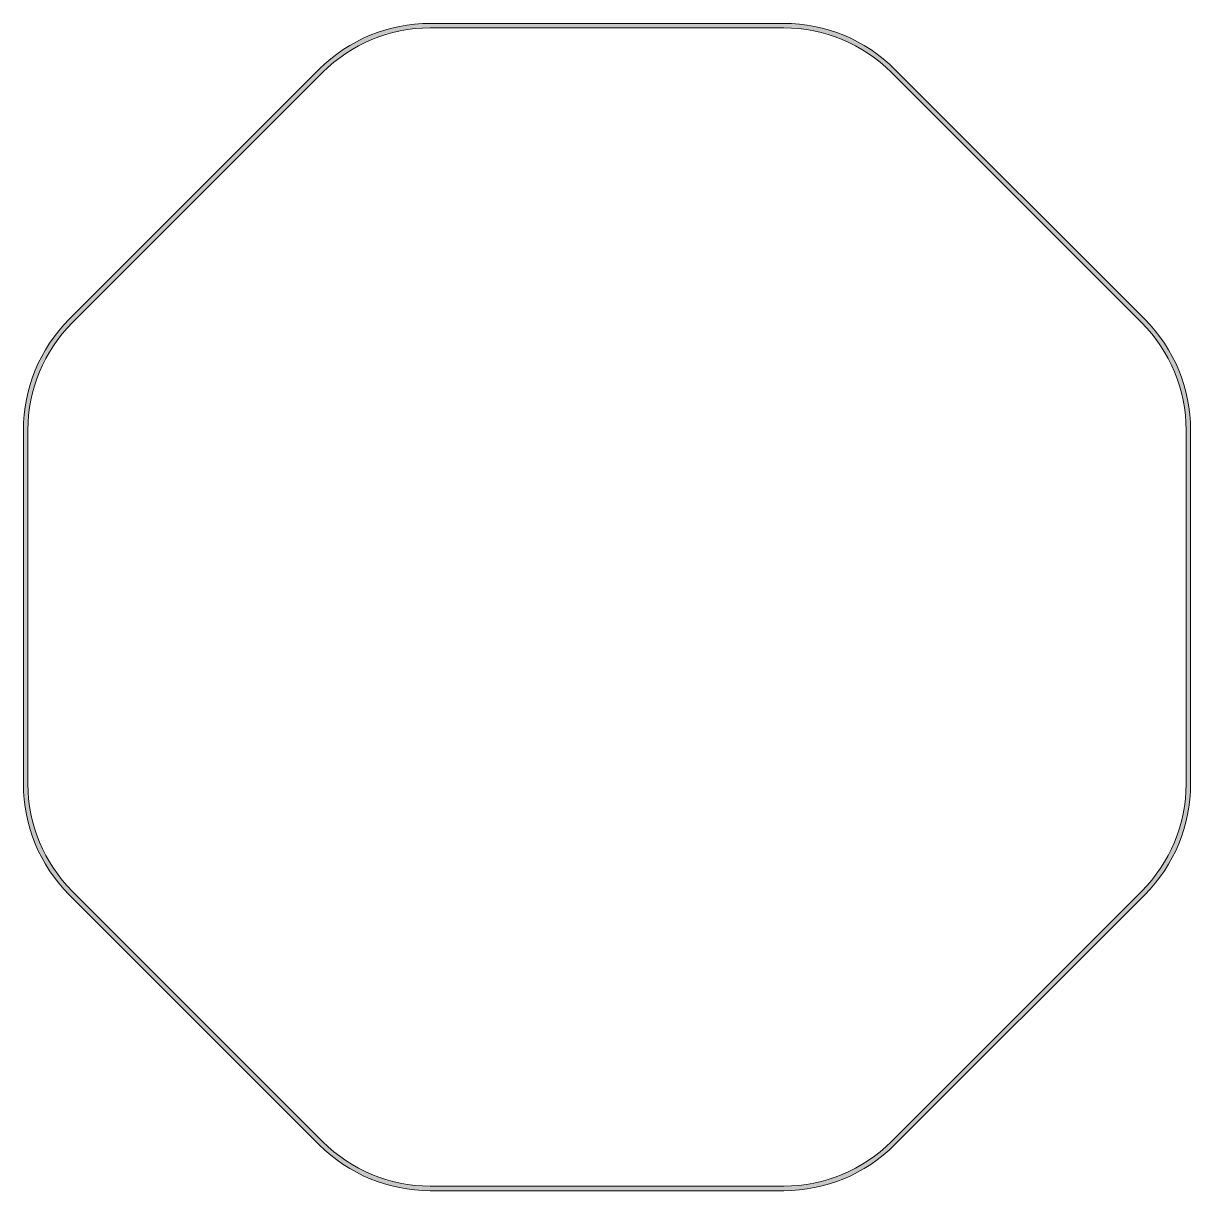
# Model space of a CAD drawing. Header units: millimetres. Extents: x 36.4 to 71.4, y -171 to -136.
import ezdxf

# ---------------------------------------------------------------- set-up
doc = ezdxf.new("R2010")
doc.units = ezdxf.units.MM
doc.header["$MEASUREMENT"] = 0
doc.layers.add('Capa 1', color=7, linetype='Continuous', lineweight=0)

msp = doc.modelspace()

# ---------------------------------------------------------------- hatches: boundary and pattern name
at = {"layer": 'Capa 1', "true_color": 0x696359, "transparency": 33554687}
h = msp.add_hatch(color=251, dxfattribs=at)
h.dxf.hatch_style = 2
edge = h.paths.add_edge_path()
edge.add_spline(control_points=[(48.602, -136.173), (47.383, -136.173), (46.237, -136.648), (45.375, -137.51), (45.375, -137.51), (37.877, -145.007), (37.877, -145.007), (37.015, -145.87), (36.54, -147.016), (36.54, -148.235), (36.54, -148.235), (36.54, -158.838), (36.54, -158.838), (36.54, -160.057), (37.015, -161.203), (37.877, -162.066), (37.877, -162.066), (45.375, -169.563), (45.375, -169.563), (46.237, -170.425), (47.383, -170.9), (48.602, -170.9), (48.602, -170.9), (59.205, -170.9), (59.205, -170.9), (60.425, -170.9), (61.571, -170.425), (62.433, -169.563), (62.433, -169.563), (69.931, -162.066), (69.931, -162.066), (70.793, -161.203), (71.267, -160.057), (71.267, -158.838), (71.267, -158.838), (71.267, -148.235), (71.267, -148.235), (71.267, -147.016), (70.793, -145.87), (69.931, -145.007), (69.931, -145.007), (62.433, -137.51), (62.433, -137.51), (61.571, -136.648), (60.425, -136.173), (59.205, -136.173), (59.205, -136.173), (48.602, -136.173), (48.602, -136.173)], knot_values=[0, 0, 0, 0, 1, 1, 1, 2, 2, 2, 3, 3, 3, 4, 4, 4, 5, 5, 5, 6, 6, 6, 7, 7, 7, 8, 8, 8, 9, 9, 9, 10, 10, 10, 11, 11, 11, 12, 12, 12, 13, 13, 13, 14, 14, 14, 15, 15, 15, 16, 16, 16, 16], degree=3, periodic=0)
edge = h.paths.add_edge_path()
edge.add_spline(control_points=[(59.205, -171.037), (59.205, -171.037), (48.602, -171.037), (48.602, -171.037), (47.347, -171.037), (46.166, -170.548), (45.278, -169.66), (45.278, -169.66), (37.781, -162.162), (37.781, -162.162), (36.893, -161.274), (36.404, -160.094), (36.404, -158.838), (36.404, -158.838), (36.404, -148.235), (36.404, -148.235), (36.404, -146.979), (36.893, -145.799), (37.781, -144.911), (37.781, -144.911), (45.278, -137.413), (45.278, -137.413), (46.166, -136.526), (47.347, -136.037), (48.602, -136.037), (48.602, -136.037), (59.205, -136.037), (59.205, -136.037), (60.461, -136.037), (61.642, -136.526), (62.529, -137.413), (62.529, -137.413), (70.027, -144.911), (70.027, -144.911), (70.915, -145.799), (71.404, -146.979), (71.404, -148.235), (71.404, -148.235), (71.404, -158.838), (71.404, -158.838), (71.404, -160.094), (70.915, -161.274), (70.027, -162.162), (70.027, -162.162), (62.529, -169.66), (62.529, -169.66), (61.642, -170.548), (60.461, -171.037), (59.205, -171.037)], knot_values=[0, 0, 0, 0, 1, 1, 1, 2, 2, 2, 3, 3, 3, 4, 4, 4, 5, 5, 5, 6, 6, 6, 7, 7, 7, 8, 8, 8, 9, 9, 9, 10, 10, 10, 11, 11, 11, 12, 12, 12, 13, 13, 13, 14, 14, 14, 15, 15, 15, 16, 16, 16, 16], degree=3, periodic=0)

# ---------------------------------------------------------------- linework, layer by layer
at = {"layer": 'Capa 1'}
for points in [[(59.205, -171.037), (59.205, -171.037), (48.602, -171.037), (48.602, -171.037), (47.347, -171.037), (46.166, -170.548), (45.278, -169.66), (45.278, -169.66), (37.781, -162.162), (37.781, -162.162), (36.893, -161.274), (36.404, -160.094), (36.404, -158.838), (36.404, -158.838), (36.404, -148.235), (36.404, -148.235), (36.404, -146.979), (36.893, -145.799), (37.781, -144.911), (37.781, -144.911), (45.278, -137.413), (45.278, -137.413), (46.166, -136.526), (47.347, -136.037), (48.602, -136.037), (48.602, -136.037), (59.205, -136.037), (59.205, -136.037), (60.461, -136.037), (61.642, -136.526), (62.529, -137.413), (62.529, -137.413), (70.027, -144.911), (70.027, -144.911), (70.915, -145.799), (71.404, -146.979), (71.404, -148.235), (71.404, -148.235), (71.404, -158.838), (71.404, -158.838), (71.404, -160.094), (70.915, -161.274), (70.027, -162.162), (70.027, -162.162), (62.529, -169.66), (62.529, -169.66), (61.642, -170.548), (60.461, -171.037), (59.205, -171.037)], [(48.602, -136.173), (47.383, -136.173), (46.237, -136.648), (45.375, -137.51), (45.375, -137.51), (37.877, -145.007), (37.877, -145.007), (37.015, -145.87), (36.54, -147.016), (36.54, -148.235), (36.54, -148.235), (36.54, -158.838), (36.54, -158.838), (36.54, -160.057), (37.015, -161.203), (37.877, -162.066), (37.877, -162.066), (45.375, -169.563), (45.375, -169.563), (46.237, -170.425), (47.383, -170.9), (48.602, -170.9), (48.602, -170.9), (59.205, -170.9), (59.205, -170.9), (60.425, -170.9), (61.571, -170.425), (62.433, -169.563), (62.433, -169.563), (69.931, -162.066), (69.931, -162.066), (70.793, -161.203), (71.267, -160.057), (71.267, -158.838), (71.267, -158.838), (71.267, -148.235), (71.267, -148.235), (71.267, -147.016), (70.793, -145.87), (69.931, -145.007), (69.931, -145.007), (62.433, -137.51), (62.433, -137.51), (61.571, -136.648), (60.425, -136.173), (59.205, -136.173), (59.205, -136.173), (48.602, -136.173), (48.602, -136.173)]]:
    msp.add_open_spline(points, degree=3, knots=[0, 0, 0, 0, 1, 1, 1, 2, 2, 2, 3, 3, 3, 4, 4, 4, 5, 5, 5, 6, 6, 6, 7, 7, 7, 8, 8, 8, 9, 9, 9, 10, 10, 10, 11, 11, 11, 12, 12, 12, 13, 13, 13, 14, 14, 14, 15, 15, 15, 16, 16, 16, 16], dxfattribs=at)

doc.saveas('drawing.dxf')
